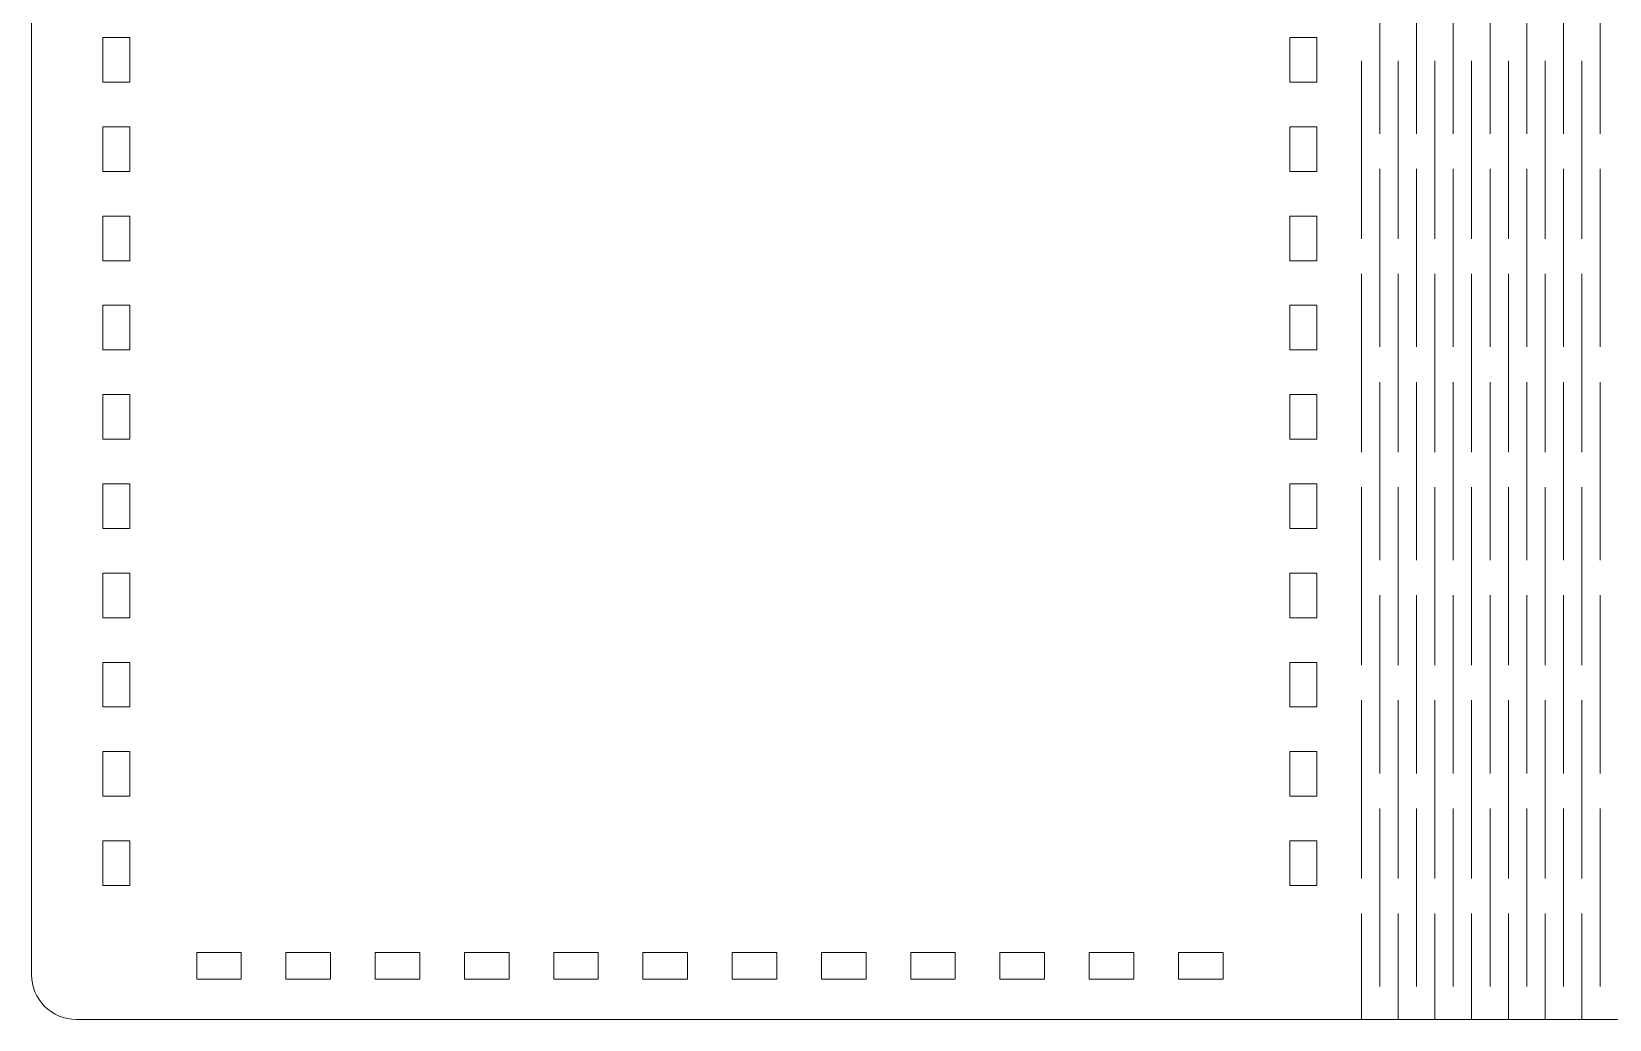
# Model space of a CAD drawing. Header units: millimetres. Extents: x -178 to 178, y -197 to 165.
# Drawn here: x -178.1 to -1.4, y -29.5 to 81.1 of the extents above; entities that cross this region are included whole.
import ezdxf

# ---------------------------------------------------------------- set-up
doc = ezdxf.new("R2010")
doc.units = ezdxf.units.MM
doc.header["$MEASUREMENT"] = 0
doc.layers.add('Calque_par_d_faut', color=7, linetype='Continuous')

msp = doc.modelspace()

# ---------------------------------------------------------------- linework, layer by layer
at = {"layer": 'Calque_par_d_faut', "color": 1, "lineweight": 9}
for points, knots in [([(-173.1455, 165.4772), (-174.4725, 165.4763), (-175.7447, 164.9484), (-176.6824, 164.0095), (-176.6824, 164.0095), (-177.6201, 163.0707), (-178.1464, 161.8041), (-178.1455, 160.4772), (-178.1455, 160.4772), (-178.1455, 160.4772), (-178.1455, -24.5228), (-178.1455, -24.5228), (-178.1455, -24.5228), (-178.1447, -25.8498), (-177.6168, -27.122), (-176.6779, -28.0597), (-176.6779, -28.0597), (-175.7391, -28.9974), (-174.4725, -29.5237), (-173.1455, -29.5228), (-173.1455, -29.5228), (-173.1455, -29.5228), (172.4975, -29.5228), (172.4975, -29.5228), (172.4975, -29.5228), (173.8245, -29.522), (175.0967, -28.9941), (176.0344, -28.0552), (176.0344, -28.0552), (176.9721, -27.1163), (177.4984, -25.8498), (177.4975, -24.5228), (177.4975, -24.5228), (177.4975, -24.5228), (177.4975, 71.9694), (177.4975, 71.9694), (177.4975, 71.9694), (177.4975, 71.9694), (177.4975, 79.9694), (177.4975, 79.9694), (177.4975, 79.9694), (177.4975, 79.9694), (177.4975, 160.4772), (177.4975, 160.4772), (177.4975, 160.4772), (177.4967, 161.8041), (176.9688, 163.0763), (176.0299, 164.014), (176.0299, 164.014), (175.0911, 164.9517), (173.8245, 165.478), (172.4975, 165.4772), (172.4975, 165.4772), (172.4975, 165.4772), (-173.1455, 165.4772), (-173.1455, 165.4772), (-173.1455, 165.4772), (-173.1455, 165.4772), (-173.1455, 165.4772), (-173.1455, 165.4772)], [0, 0, 0, 0, 0.0625, 0.0625, 0.0625, 0.0625, 0.125, 0.125, 0.125, 0.125, 0.1875, 0.1875, 0.1875, 0.1875, 0.25, 0.25, 0.25, 0.25, 0.3125, 0.3125, 0.3125, 0.3125, 0.375, 0.375, 0.375, 0.375, 0.4375, 0.4375, 0.4375, 0.4375, 0.5, 0.5, 0.5, 0.5, 0.5625, 0.5625, 0.5625, 0.5625, 0.625, 0.625, 0.625, 0.625, 0.6875, 0.6875, 0.6875, 0.6875, 0.75, 0.75, 0.75, 0.75, 0.8125, 0.8125, 0.8125, 0.8125, 0.875, 0.875, 0.875, 0.875, 1, 1, 1, 1]), ([(-170.1451, 75.4772), (-170.1451, 75.4772), (-170.1451, 80.4772), (-170.1451, 80.4772), (-170.1451, 80.4772), (-170.1451, 80.4772), (-167.1451, 80.4772), (-167.1451, 80.4772), (-167.1451, 80.4772), (-167.1451, 80.4772), (-167.1451, 75.4772), (-167.1451, 75.4772), (-167.1451, 75.4772), (-167.1451, 75.4772), (-170.1451, 75.4772), (-170.1451, 75.4772), (-170.1451, 75.4772), (-170.1451, 75.4772), (-170.1451, 75.4772), (-170.1451, 75.4772)], [0, 0, 0, 0, 0.16666667, 0.16666667, 0.16666667, 0.16666667, 0.33333333, 0.33333333, 0.33333333, 0.33333333, 0.5, 0.5, 0.5, 0.5, 0.66666667, 0.66666667, 0.66666667, 0.66666667, 1, 1, 1, 1]), ([(-37.1451, 75.4772), (-37.1451, 75.4772), (-37.1451, 80.4772), (-37.1451, 80.4772), (-37.1451, 80.4772), (-37.1451, 80.4772), (-34.1451, 80.4772), (-34.1451, 80.4772), (-34.1451, 80.4772), (-34.1451, 80.4772), (-34.1451, 75.4772), (-34.1451, 75.4772), (-34.1451, 75.4772), (-34.1451, 75.4772), (-37.1451, 75.4772), (-37.1451, 75.4772), (-37.1451, 75.4772), (-37.1451, 75.4772), (-37.1451, 75.4772), (-37.1451, 75.4772)], [0, 0, 0, 0, 0.16666667, 0.16666667, 0.16666667, 0.16666667, 0.33333333, 0.33333333, 0.33333333, 0.33333333, 0.5, 0.5, 0.5, 0.5, 0.66666667, 0.66666667, 0.66666667, 0.66666667, 1, 1, 1, 1]), ([(-170.1451, 65.4772), (-170.1451, 65.4772), (-170.1451, 70.4772), (-170.1451, 70.4772), (-170.1451, 70.4772), (-170.1451, 70.4772), (-167.1451, 70.4772), (-167.1451, 70.4772), (-167.1451, 70.4772), (-167.1451, 70.4772), (-167.1451, 65.4772), (-167.1451, 65.4772), (-167.1451, 65.4772), (-167.1451, 65.4772), (-170.1451, 65.4772), (-170.1451, 65.4772), (-170.1451, 65.4772), (-170.1451, 65.4772), (-170.1451, 65.4772), (-170.1451, 65.4772)], [0, 0, 0, 0, 0.16666667, 0.16666667, 0.16666667, 0.16666667, 0.33333333, 0.33333333, 0.33333333, 0.33333333, 0.5, 0.5, 0.5, 0.5, 0.66666667, 0.66666667, 0.66666667, 0.66666667, 1, 1, 1, 1]), ([(-37.1451, 65.4772), (-37.1451, 65.4772), (-37.1451, 70.4772), (-37.1451, 70.4772), (-37.1451, 70.4772), (-37.1451, 70.4772), (-34.1451, 70.4772), (-34.1451, 70.4772), (-34.1451, 70.4772), (-34.1451, 70.4772), (-34.1451, 65.4772), (-34.1451, 65.4772), (-34.1451, 65.4772), (-34.1451, 65.4772), (-37.1451, 65.4772), (-37.1451, 65.4772), (-37.1451, 65.4772), (-37.1451, 65.4772), (-37.1451, 65.4772), (-37.1451, 65.4772)], [0, 0, 0, 0, 0.16666667, 0.16666667, 0.16666667, 0.16666667, 0.33333333, 0.33333333, 0.33333333, 0.33333333, 0.5, 0.5, 0.5, 0.5, 0.66666667, 0.66666667, 0.66666667, 0.66666667, 1, 1, 1, 1]), ([(-170.1451, 55.4772), (-170.1451, 55.4772), (-170.1451, 60.4772), (-170.1451, 60.4772), (-170.1451, 60.4772), (-170.1451, 60.4772), (-167.1451, 60.4772), (-167.1451, 60.4772), (-167.1451, 60.4772), (-167.1451, 60.4772), (-167.1451, 55.4772), (-167.1451, 55.4772), (-167.1451, 55.4772), (-167.1451, 55.4772), (-170.1451, 55.4772), (-170.1451, 55.4772), (-170.1451, 55.4772), (-170.1451, 55.4772), (-170.1451, 55.4772), (-170.1451, 55.4772)], [0, 0, 0, 0, 0.16666667, 0.16666667, 0.16666667, 0.16666667, 0.33333333, 0.33333333, 0.33333333, 0.33333333, 0.5, 0.5, 0.5, 0.5, 0.66666667, 0.66666667, 0.66666667, 0.66666667, 1, 1, 1, 1]), ([(-37.1451, 55.4772), (-37.1451, 55.4772), (-37.1451, 60.4772), (-37.1451, 60.4772), (-37.1451, 60.4772), (-37.1451, 60.4772), (-34.1451, 60.4772), (-34.1451, 60.4772), (-34.1451, 60.4772), (-34.1451, 60.4772), (-34.1451, 55.4772), (-34.1451, 55.4772), (-34.1451, 55.4772), (-34.1451, 55.4772), (-37.1451, 55.4772), (-37.1451, 55.4772), (-37.1451, 55.4772), (-37.1451, 55.4772), (-37.1451, 55.4772), (-37.1451, 55.4772)], [0, 0, 0, 0, 0.16666667, 0.16666667, 0.16666667, 0.16666667, 0.33333333, 0.33333333, 0.33333333, 0.33333333, 0.5, 0.5, 0.5, 0.5, 0.66666667, 0.66666667, 0.66666667, 0.66666667, 1, 1, 1, 1]), ([(-170.1451, 45.4772), (-170.1451, 45.4772), (-170.1451, 50.4772), (-170.1451, 50.4772), (-170.1451, 50.4772), (-170.1451, 50.4772), (-167.1451, 50.4772), (-167.1451, 50.4772), (-167.1451, 50.4772), (-167.1451, 50.4772), (-167.1451, 45.4772), (-167.1451, 45.4772), (-167.1451, 45.4772), (-167.1451, 45.4772), (-170.1451, 45.4772), (-170.1451, 45.4772), (-170.1451, 45.4772), (-170.1451, 45.4772), (-170.1451, 45.4772), (-170.1451, 45.4772)], [0, 0, 0, 0, 0.16666667, 0.16666667, 0.16666667, 0.16666667, 0.33333333, 0.33333333, 0.33333333, 0.33333333, 0.5, 0.5, 0.5, 0.5, 0.66666667, 0.66666667, 0.66666667, 0.66666667, 1, 1, 1, 1]), ([(-37.1451, 45.4772), (-37.1451, 45.4772), (-37.1451, 50.4772), (-37.1451, 50.4772), (-37.1451, 50.4772), (-37.1451, 50.4772), (-34.1451, 50.4772), (-34.1451, 50.4772), (-34.1451, 50.4772), (-34.1451, 50.4772), (-34.1451, 45.4772), (-34.1451, 45.4772), (-34.1451, 45.4772), (-34.1451, 45.4772), (-37.1451, 45.4772), (-37.1451, 45.4772), (-37.1451, 45.4772), (-37.1451, 45.4772), (-37.1451, 45.4772), (-37.1451, 45.4772)], [0, 0, 0, 0, 0.16666667, 0.16666667, 0.16666667, 0.16666667, 0.33333333, 0.33333333, 0.33333333, 0.33333333, 0.5, 0.5, 0.5, 0.5, 0.66666667, 0.66666667, 0.66666667, 0.66666667, 1, 1, 1, 1]), ([(-170.1451, 35.4772), (-170.1451, 35.4772), (-170.1451, 40.4772), (-170.1451, 40.4772), (-170.1451, 40.4772), (-170.1451, 40.4772), (-167.1451, 40.4772), (-167.1451, 40.4772), (-167.1451, 40.4772), (-167.1451, 40.4772), (-167.1451, 35.4772), (-167.1451, 35.4772), (-167.1451, 35.4772), (-167.1451, 35.4772), (-170.1451, 35.4772), (-170.1451, 35.4772), (-170.1451, 35.4772), (-170.1451, 35.4772), (-170.1451, 35.4772), (-170.1451, 35.4772)], [0, 0, 0, 0, 0.16666667, 0.16666667, 0.16666667, 0.16666667, 0.33333333, 0.33333333, 0.33333333, 0.33333333, 0.5, 0.5, 0.5, 0.5, 0.66666667, 0.66666667, 0.66666667, 0.66666667, 1, 1, 1, 1]), ([(-37.1451, 35.4772), (-37.1451, 35.4772), (-37.1451, 40.4772), (-37.1451, 40.4772), (-37.1451, 40.4772), (-37.1451, 40.4772), (-34.1451, 40.4772), (-34.1451, 40.4772), (-34.1451, 40.4772), (-34.1451, 40.4772), (-34.1451, 35.4772), (-34.1451, 35.4772), (-34.1451, 35.4772), (-34.1451, 35.4772), (-37.1451, 35.4772), (-37.1451, 35.4772), (-37.1451, 35.4772), (-37.1451, 35.4772), (-37.1451, 35.4772), (-37.1451, 35.4772)], [0, 0, 0, 0, 0.16666667, 0.16666667, 0.16666667, 0.16666667, 0.33333333, 0.33333333, 0.33333333, 0.33333333, 0.5, 0.5, 0.5, 0.5, 0.66666667, 0.66666667, 0.66666667, 0.66666667, 1, 1, 1, 1]), ([(-170.1451, 25.4772), (-170.1451, 25.4772), (-170.1451, 30.4772), (-170.1451, 30.4772), (-170.1451, 30.4772), (-170.1451, 30.4772), (-167.1451, 30.4772), (-167.1451, 30.4772), (-167.1451, 30.4772), (-167.1451, 30.4772), (-167.1451, 25.4772), (-167.1451, 25.4772), (-167.1451, 25.4772), (-167.1451, 25.4772), (-170.1451, 25.4772), (-170.1451, 25.4772), (-170.1451, 25.4772), (-170.1451, 25.4772), (-170.1451, 25.4772), (-170.1451, 25.4772)], [0, 0, 0, 0, 0.16666667, 0.16666667, 0.16666667, 0.16666667, 0.33333333, 0.33333333, 0.33333333, 0.33333333, 0.5, 0.5, 0.5, 0.5, 0.66666667, 0.66666667, 0.66666667, 0.66666667, 1, 1, 1, 1]), ([(-37.1451, 25.4772), (-37.1451, 25.4772), (-37.1451, 30.4772), (-37.1451, 30.4772), (-37.1451, 30.4772), (-37.1451, 30.4772), (-34.1451, 30.4772), (-34.1451, 30.4772), (-34.1451, 30.4772), (-34.1451, 30.4772), (-34.1451, 25.4772), (-34.1451, 25.4772), (-34.1451, 25.4772), (-34.1451, 25.4772), (-37.1451, 25.4772), (-37.1451, 25.4772), (-37.1451, 25.4772), (-37.1451, 25.4772), (-37.1451, 25.4772), (-37.1451, 25.4772)], [0, 0, 0, 0, 0.16666667, 0.16666667, 0.16666667, 0.16666667, 0.33333333, 0.33333333, 0.33333333, 0.33333333, 0.5, 0.5, 0.5, 0.5, 0.66666667, 0.66666667, 0.66666667, 0.66666667, 1, 1, 1, 1]), ([(-170.1451, 15.4772), (-170.1451, 15.4772), (-170.1451, 20.4772), (-170.1451, 20.4772), (-170.1451, 20.4772), (-170.1451, 20.4772), (-167.1451, 20.4772), (-167.1451, 20.4772), (-167.1451, 20.4772), (-167.1451, 20.4772), (-167.1451, 15.4772), (-167.1451, 15.4772), (-167.1451, 15.4772), (-167.1451, 15.4772), (-170.1451, 15.4772), (-170.1451, 15.4772), (-170.1451, 15.4772), (-170.1451, 15.4772), (-170.1451, 15.4772), (-170.1451, 15.4772)], [0, 0, 0, 0, 0.16666667, 0.16666667, 0.16666667, 0.16666667, 0.33333333, 0.33333333, 0.33333333, 0.33333333, 0.5, 0.5, 0.5, 0.5, 0.66666667, 0.66666667, 0.66666667, 0.66666667, 1, 1, 1, 1]), ([(-37.1451, 15.4772), (-37.1451, 15.4772), (-37.1451, 20.4772), (-37.1451, 20.4772), (-37.1451, 20.4772), (-37.1451, 20.4772), (-34.1451, 20.4772), (-34.1451, 20.4772), (-34.1451, 20.4772), (-34.1451, 20.4772), (-34.1451, 15.4772), (-34.1451, 15.4772), (-34.1451, 15.4772), (-34.1451, 15.4772), (-37.1451, 15.4772), (-37.1451, 15.4772), (-37.1451, 15.4772), (-37.1451, 15.4772), (-37.1451, 15.4772), (-37.1451, 15.4772)], [0, 0, 0, 0, 0.16666667, 0.16666667, 0.16666667, 0.16666667, 0.33333333, 0.33333333, 0.33333333, 0.33333333, 0.5, 0.5, 0.5, 0.5, 0.66666667, 0.66666667, 0.66666667, 0.66666667, 1, 1, 1, 1]), ([(-170.1451, 5.4772), (-170.1451, 5.4772), (-170.1451, 10.4772), (-170.1451, 10.4772), (-170.1451, 10.4772), (-170.1451, 10.4772), (-167.1451, 10.4772), (-167.1451, 10.4772), (-167.1451, 10.4772), (-167.1451, 10.4772), (-167.1451, 5.4772), (-167.1451, 5.4772), (-167.1451, 5.4772), (-167.1451, 5.4772), (-170.1451, 5.4772), (-170.1451, 5.4772), (-170.1451, 5.4772), (-170.1451, 5.4772), (-170.1451, 5.4772), (-170.1451, 5.4772)], [0, 0, 0, 0, 0.16666667, 0.16666667, 0.16666667, 0.16666667, 0.33333333, 0.33333333, 0.33333333, 0.33333333, 0.5, 0.5, 0.5, 0.5, 0.66666667, 0.66666667, 0.66666667, 0.66666667, 1, 1, 1, 1]), ([(-37.1451, 5.4772), (-37.1451, 5.4772), (-37.1451, 10.4772), (-37.1451, 10.4772), (-37.1451, 10.4772), (-37.1451, 10.4772), (-34.1451, 10.4772), (-34.1451, 10.4772), (-34.1451, 10.4772), (-34.1451, 10.4772), (-34.1451, 5.4772), (-34.1451, 5.4772), (-34.1451, 5.4772), (-34.1451, 5.4772), (-37.1451, 5.4772), (-37.1451, 5.4772), (-37.1451, 5.4772), (-37.1451, 5.4772), (-37.1451, 5.4772), (-37.1451, 5.4772)], [0, 0, 0, 0, 0.16666667, 0.16666667, 0.16666667, 0.16666667, 0.33333333, 0.33333333, 0.33333333, 0.33333333, 0.5, 0.5, 0.5, 0.5, 0.66666667, 0.66666667, 0.66666667, 0.66666667, 1, 1, 1, 1]), ([(-170.1451, -4.5228), (-170.1451, -4.5228), (-170.1451, 0.4772), (-170.1451, 0.4772), (-170.1451, 0.4772), (-170.1451, 0.4772), (-167.1451, 0.4772), (-167.1451, 0.4772), (-167.1451, 0.4772), (-167.1451, 0.4772), (-167.1451, -4.5228), (-167.1451, -4.5228), (-167.1451, -4.5228), (-167.1451, -4.5228), (-170.1451, -4.5228), (-170.1451, -4.5228), (-170.1451, -4.5228), (-170.1451, -4.5228), (-170.1451, -4.5228), (-170.1451, -4.5228)], [0, 0, 0, 0, 0.16666667, 0.16666667, 0.16666667, 0.16666667, 0.33333333, 0.33333333, 0.33333333, 0.33333333, 0.5, 0.5, 0.5, 0.5, 0.66666667, 0.66666667, 0.66666667, 0.66666667, 1, 1, 1, 1]), ([(-37.1451, -4.5228), (-37.1451, -4.5228), (-37.1451, 0.4772), (-37.1451, 0.4772), (-37.1451, 0.4772), (-37.1451, 0.4772), (-34.1451, 0.4772), (-34.1451, 0.4772), (-34.1451, 0.4772), (-34.1451, 0.4772), (-34.1451, -4.5228), (-34.1451, -4.5228), (-34.1451, -4.5228), (-34.1451, -4.5228), (-37.1451, -4.5228), (-37.1451, -4.5228), (-37.1451, -4.5228), (-37.1451, -4.5228), (-37.1451, -4.5228), (-37.1451, -4.5228)], [0, 0, 0, 0, 0.16666667, 0.16666667, 0.16666667, 0.16666667, 0.33333333, 0.33333333, 0.33333333, 0.33333333, 0.5, 0.5, 0.5, 0.5, 0.66666667, 0.66666667, 0.66666667, 0.66666667, 1, 1, 1, 1]), ([(-170.1451, -14.5228), (-170.1451, -14.5228), (-170.1451, -9.5228), (-170.1451, -9.5228), (-170.1451, -9.5228), (-170.1451, -9.5228), (-167.1451, -9.5228), (-167.1451, -9.5228), (-167.1451, -9.5228), (-167.1451, -9.5228), (-167.1451, -14.5228), (-167.1451, -14.5228), (-167.1451, -14.5228), (-167.1451, -14.5228), (-170.1451, -14.5228), (-170.1451, -14.5228), (-170.1451, -14.5228), (-170.1451, -14.5228), (-170.1451, -14.5228), (-170.1451, -14.5228)], [0, 0, 0, 0, 0.16666667, 0.16666667, 0.16666667, 0.16666667, 0.33333333, 0.33333333, 0.33333333, 0.33333333, 0.5, 0.5, 0.5, 0.5, 0.66666667, 0.66666667, 0.66666667, 0.66666667, 1, 1, 1, 1]), ([(-37.1451, -14.5228), (-37.1451, -14.5228), (-37.1451, -9.5228), (-37.1451, -9.5228), (-37.1451, -9.5228), (-37.1451, -9.5228), (-34.1451, -9.5228), (-34.1451, -9.5228), (-34.1451, -9.5228), (-34.1451, -9.5228), (-34.1451, -14.5228), (-34.1451, -14.5228), (-34.1451, -14.5228), (-34.1451, -14.5228), (-37.1451, -14.5228), (-37.1451, -14.5228), (-37.1451, -14.5228), (-37.1451, -14.5228), (-37.1451, -14.5228), (-37.1451, -14.5228)], [0, 0, 0, 0, 0.16666667, 0.16666667, 0.16666667, 0.16666667, 0.33333333, 0.33333333, 0.33333333, 0.33333333, 0.5, 0.5, 0.5, 0.5, 0.66666667, 0.66666667, 0.66666667, 0.66666667, 1, 1, 1, 1]), ([(-154.6451, -25.0228), (-154.6451, -25.0228), (-159.6451, -25.0228), (-159.6451, -25.0228), (-159.6451, -25.0228), (-159.6451, -25.0228), (-159.6451, -22.0228), (-159.6451, -22.0228), (-159.6451, -22.0228), (-159.6451, -22.0228), (-154.6451, -22.0228), (-154.6451, -22.0228), (-154.6451, -22.0228), (-154.6451, -22.0228), (-154.6451, -25.0228), (-154.6451, -25.0228), (-154.6451, -25.0228), (-154.6451, -25.0228), (-154.6451, -25.0228), (-154.6451, -25.0228)], [0, 0, 0, 0, 0.16666667, 0.16666667, 0.16666667, 0.16666667, 0.33333333, 0.33333333, 0.33333333, 0.33333333, 0.5, 0.5, 0.5, 0.5, 0.66666667, 0.66666667, 0.66666667, 0.66666667, 1, 1, 1, 1]), ([(-144.6451, -25.0228), (-144.6451, -25.0228), (-149.6451, -25.0228), (-149.6451, -25.0228), (-149.6451, -25.0228), (-149.6451, -25.0228), (-149.6451, -22.0228), (-149.6451, -22.0228), (-149.6451, -22.0228), (-149.6451, -22.0228), (-144.6451, -22.0228), (-144.6451, -22.0228), (-144.6451, -22.0228), (-144.6451, -22.0228), (-144.6451, -25.0228), (-144.6451, -25.0228), (-144.6451, -25.0228), (-144.6451, -25.0228), (-144.6451, -25.0228), (-144.6451, -25.0228)], [0, 0, 0, 0, 0.16666667, 0.16666667, 0.16666667, 0.16666667, 0.33333333, 0.33333333, 0.33333333, 0.33333333, 0.5, 0.5, 0.5, 0.5, 0.66666667, 0.66666667, 0.66666667, 0.66666667, 1, 1, 1, 1]), ([(-134.6451, -25.0228), (-134.6451, -25.0228), (-139.6451, -25.0228), (-139.6451, -25.0228), (-139.6451, -25.0228), (-139.6451, -25.0228), (-139.6451, -22.0228), (-139.6451, -22.0228), (-139.6451, -22.0228), (-139.6451, -22.0228), (-134.6451, -22.0228), (-134.6451, -22.0228), (-134.6451, -22.0228), (-134.6451, -22.0228), (-134.6451, -25.0228), (-134.6451, -25.0228), (-134.6451, -25.0228), (-134.6451, -25.0228), (-134.6451, -25.0228), (-134.6451, -25.0228)], [0, 0, 0, 0, 0.16666667, 0.16666667, 0.16666667, 0.16666667, 0.33333333, 0.33333333, 0.33333333, 0.33333333, 0.5, 0.5, 0.5, 0.5, 0.66666667, 0.66666667, 0.66666667, 0.66666667, 1, 1, 1, 1]), ([(-124.6451, -25.0228), (-124.6451, -25.0228), (-129.6451, -25.0228), (-129.6451, -25.0228), (-129.6451, -25.0228), (-129.6451, -25.0228), (-129.6451, -22.0228), (-129.6451, -22.0228), (-129.6451, -22.0228), (-129.6451, -22.0228), (-124.6451, -22.0228), (-124.6451, -22.0228), (-124.6451, -22.0228), (-124.6451, -22.0228), (-124.6451, -25.0228), (-124.6451, -25.0228), (-124.6451, -25.0228), (-124.6451, -25.0228), (-124.6451, -25.0228), (-124.6451, -25.0228)], [0, 0, 0, 0, 0.16666667, 0.16666667, 0.16666667, 0.16666667, 0.33333333, 0.33333333, 0.33333333, 0.33333333, 0.5, 0.5, 0.5, 0.5, 0.66666667, 0.66666667, 0.66666667, 0.66666667, 1, 1, 1, 1]), ([(-114.6451, -25.0228), (-114.6451, -25.0228), (-119.6451, -25.0228), (-119.6451, -25.0228), (-119.6451, -25.0228), (-119.6451, -25.0228), (-119.6451, -22.0228), (-119.6451, -22.0228), (-119.6451, -22.0228), (-119.6451, -22.0228), (-114.6451, -22.0228), (-114.6451, -22.0228), (-114.6451, -22.0228), (-114.6451, -22.0228), (-114.6451, -25.0228), (-114.6451, -25.0228), (-114.6451, -25.0228), (-114.6451, -25.0228), (-114.6451, -25.0228), (-114.6451, -25.0228)], [0, 0, 0, 0, 0.16666667, 0.16666667, 0.16666667, 0.16666667, 0.33333333, 0.33333333, 0.33333333, 0.33333333, 0.5, 0.5, 0.5, 0.5, 0.66666667, 0.66666667, 0.66666667, 0.66666667, 1, 1, 1, 1]), ([(-104.6451, -25.0228), (-104.6451, -25.0228), (-109.6451, -25.0228), (-109.6451, -25.0228), (-109.6451, -25.0228), (-109.6451, -25.0228), (-109.6451, -22.0228), (-109.6451, -22.0228), (-109.6451, -22.0228), (-109.6451, -22.0228), (-104.6451, -22.0228), (-104.6451, -22.0228), (-104.6451, -22.0228), (-104.6451, -22.0228), (-104.6451, -25.0228), (-104.6451, -25.0228), (-104.6451, -25.0228), (-104.6451, -25.0228), (-104.6451, -25.0228), (-104.6451, -25.0228)], [0, 0, 0, 0, 0.16666667, 0.16666667, 0.16666667, 0.16666667, 0.33333333, 0.33333333, 0.33333333, 0.33333333, 0.5, 0.5, 0.5, 0.5, 0.66666667, 0.66666667, 0.66666667, 0.66666667, 1, 1, 1, 1]), ([(-94.6451, -25.0228), (-94.6451, -25.0228), (-99.6451, -25.0228), (-99.6451, -25.0228), (-99.6451, -25.0228), (-99.6451, -25.0228), (-99.6451, -22.0228), (-99.6451, -22.0228), (-99.6451, -22.0228), (-99.6451, -22.0228), (-94.6451, -22.0228), (-94.6451, -22.0228), (-94.6451, -22.0228), (-94.6451, -22.0228), (-94.6451, -25.0228), (-94.6451, -25.0228), (-94.6451, -25.0228), (-94.6451, -25.0228), (-94.6451, -25.0228), (-94.6451, -25.0228)], [0, 0, 0, 0, 0.16666667, 0.16666667, 0.16666667, 0.16666667, 0.33333333, 0.33333333, 0.33333333, 0.33333333, 0.5, 0.5, 0.5, 0.5, 0.66666667, 0.66666667, 0.66666667, 0.66666667, 1, 1, 1, 1]), ([(-84.6451, -25.0228), (-84.6451, -25.0228), (-89.6451, -25.0228), (-89.6451, -25.0228), (-89.6451, -25.0228), (-89.6451, -25.0228), (-89.6451, -22.0228), (-89.6451, -22.0228), (-89.6451, -22.0228), (-89.6451, -22.0228), (-84.6451, -22.0228), (-84.6451, -22.0228), (-84.6451, -22.0228), (-84.6451, -22.0228), (-84.6451, -25.0228), (-84.6451, -25.0228), (-84.6451, -25.0228), (-84.6451, -25.0228), (-84.6451, -25.0228), (-84.6451, -25.0228)], [0, 0, 0, 0, 0.16666667, 0.16666667, 0.16666667, 0.16666667, 0.33333333, 0.33333333, 0.33333333, 0.33333333, 0.5, 0.5, 0.5, 0.5, 0.66666667, 0.66666667, 0.66666667, 0.66666667, 1, 1, 1, 1]), ([(-74.6451, -25.0228), (-74.6451, -25.0228), (-79.6451, -25.0228), (-79.6451, -25.0228), (-79.6451, -25.0228), (-79.6451, -25.0228), (-79.6451, -22.0228), (-79.6451, -22.0228), (-79.6451, -22.0228), (-79.6451, -22.0228), (-74.6451, -22.0228), (-74.6451, -22.0228), (-74.6451, -22.0228), (-74.6451, -22.0228), (-74.6451, -25.0228), (-74.6451, -25.0228), (-74.6451, -25.0228), (-74.6451, -25.0228), (-74.6451, -25.0228), (-74.6451, -25.0228)], [0, 0, 0, 0, 0.16666667, 0.16666667, 0.16666667, 0.16666667, 0.33333333, 0.33333333, 0.33333333, 0.33333333, 0.5, 0.5, 0.5, 0.5, 0.66666667, 0.66666667, 0.66666667, 0.66666667, 1, 1, 1, 1]), ([(-64.6451, -25.0228), (-64.6451, -25.0228), (-69.6451, -25.0228), (-69.6451, -25.0228), (-69.6451, -25.0228), (-69.6451, -25.0228), (-69.6451, -22.0228), (-69.6451, -22.0228), (-69.6451, -22.0228), (-69.6451, -22.0228), (-64.6451, -22.0228), (-64.6451, -22.0228), (-64.6451, -22.0228), (-64.6451, -22.0228), (-64.6451, -25.0228), (-64.6451, -25.0228), (-64.6451, -25.0228), (-64.6451, -25.0228), (-64.6451, -25.0228), (-64.6451, -25.0228)], [0, 0, 0, 0, 0.16666667, 0.16666667, 0.16666667, 0.16666667, 0.33333333, 0.33333333, 0.33333333, 0.33333333, 0.5, 0.5, 0.5, 0.5, 0.66666667, 0.66666667, 0.66666667, 0.66666667, 1, 1, 1, 1]), ([(-54.6451, -25.0228), (-54.6451, -25.0228), (-59.6451, -25.0228), (-59.6451, -25.0228), (-59.6451, -25.0228), (-59.6451, -25.0228), (-59.6451, -22.0228), (-59.6451, -22.0228), (-59.6451, -22.0228), (-59.6451, -22.0228), (-54.6451, -22.0228), (-54.6451, -22.0228), (-54.6451, -22.0228), (-54.6451, -22.0228), (-54.6451, -25.0228), (-54.6451, -25.0228), (-54.6451, -25.0228), (-54.6451, -25.0228), (-54.6451, -25.0228), (-54.6451, -25.0228)], [0, 0, 0, 0, 0.16666667, 0.16666667, 0.16666667, 0.16666667, 0.33333333, 0.33333333, 0.33333333, 0.33333333, 0.5, 0.5, 0.5, 0.5, 0.66666667, 0.66666667, 0.66666667, 0.66666667, 1, 1, 1, 1]), ([(-44.6451, -25.0228), (-44.6451, -25.0228), (-49.6451, -25.0228), (-49.6451, -25.0228), (-49.6451, -25.0228), (-49.6451, -25.0228), (-49.6451, -22.0228), (-49.6451, -22.0228), (-49.6451, -22.0228), (-49.6451, -22.0228), (-44.6451, -22.0228), (-44.6451, -22.0228), (-44.6451, -22.0228), (-44.6451, -22.0228), (-44.6451, -25.0228), (-44.6451, -25.0228), (-44.6451, -25.0228), (-44.6451, -25.0228), (-44.6451, -25.0228), (-44.6451, -25.0228)], [0, 0, 0, 0, 0.16666667, 0.16666667, 0.16666667, 0.16666667, 0.33333333, 0.33333333, 0.33333333, 0.33333333, 0.5, 0.5, 0.5, 0.5, 0.66666667, 0.66666667, 0.66666667, 0.66666667, 1, 1, 1, 1])]:
    msp.add_open_spline(points, degree=3, knots=knots, dxfattribs=at)
for points in [[(-27.0864, 89.6491), (-27.0864, 89.6491), (-27.0864, 69.692), (-27.0864, 69.692)], [(-22.9691, 89.6491), (-22.9691, 89.6491), (-22.9691, 69.692), (-22.9691, 69.692)], [(-18.8518, 89.6491), (-18.8518, 89.6491), (-18.8518, 69.692), (-18.8518, 69.692)], [(-14.7344, 89.6491), (-14.7344, 89.6491), (-14.7344, 69.692), (-14.7344, 69.692)], [(-10.6171, 89.6491), (-10.6171, 89.6491), (-10.6171, 69.692), (-10.6171, 69.692)], [(-6.4998, 89.6491), (-6.4998, 89.6491), (-6.4998, 69.692), (-6.4998, 69.692)], [(-2.3824, 89.6491), (-2.3824, 89.6491), (-2.3824, 69.692), (-2.3824, 69.692)], [(-29.1451, 77.8799), (-29.1451, 77.8799), (-29.1451, 57.9228), (-29.1451, 57.9228)], [(-25.0278, 77.8799), (-25.0278, 77.8799), (-25.0278, 57.9228), (-25.0278, 57.9228)], [(-20.9104, 77.8799), (-20.9104, 77.8799), (-20.9104, 57.9228), (-20.9104, 57.9228)], [(-16.7931, 77.8799), (-16.7931, 77.8799), (-16.7931, 57.9228), (-16.7931, 57.9228)], [(-12.6758, 77.8799), (-12.6758, 77.8799), (-12.6758, 57.9228), (-12.6758, 57.9228)], [(-8.5584, 77.8799), (-8.5584, 77.8799), (-8.5584, 57.9228), (-8.5584, 57.9228)], [(-4.4411, 77.8799), (-4.4411, 77.8799), (-4.4411, 57.9228), (-4.4411, 57.9228)], [(-27.0864, 65.7641), (-27.0864, 65.7641), (-27.0864, 45.8071), (-27.0864, 45.8071)], [(-22.9691, 65.7641), (-22.9691, 65.7641), (-22.9691, 45.8071), (-22.9691, 45.8071)], [(-18.8518, 65.7641), (-18.8518, 65.7641), (-18.8518, 45.8071), (-18.8518, 45.8071)], [(-14.7344, 65.7641), (-14.7344, 65.7641), (-14.7344, 45.8071), (-14.7344, 45.8071)], [(-10.6171, 65.7641), (-10.6171, 65.7641), (-10.6171, 45.8071), (-10.6171, 45.8071)], [(-6.4998, 65.7641), (-6.4998, 65.7641), (-6.4998, 45.8071), (-6.4998, 45.8071)], [(-2.3824, 65.7641), (-2.3824, 65.7641), (-2.3824, 45.8071), (-2.3824, 45.8071)], [(-29.1451, 53.995), (-29.1451, 53.995), (-29.1451, 34.0379), (-29.1451, 34.0379)], [(-25.0278, 53.995), (-25.0278, 53.995), (-25.0278, 34.0379), (-25.0278, 34.0379)], [(-20.9104, 53.995), (-20.9104, 53.995), (-20.9104, 34.0379), (-20.9104, 34.0379)], [(-16.7931, 53.995), (-16.7931, 53.995), (-16.7931, 34.0379), (-16.7931, 34.0379)], [(-12.6758, 53.995), (-12.6758, 53.995), (-12.6758, 34.0379), (-12.6758, 34.0379)], [(-8.5584, 53.995), (-8.5584, 53.995), (-8.5584, 34.0379), (-8.5584, 34.0379)], [(-4.4411, 53.995), (-4.4411, 53.995), (-4.4411, 34.0379), (-4.4411, 34.0379)], [(-27.0864, 41.8792), (-27.0864, 41.8792), (-27.0864, 21.9222), (-27.0864, 21.9222)], [(-22.9691, 41.8792), (-22.9691, 41.8792), (-22.9691, 21.9222), (-22.9691, 21.9222)], [(-18.8518, 41.8792), (-18.8518, 41.8792), (-18.8518, 21.9222), (-18.8518, 21.9222)], [(-14.7344, 41.8792), (-14.7344, 41.8792), (-14.7344, 21.9222), (-14.7344, 21.9222)], [(-10.6171, 41.8792), (-10.6171, 41.8792), (-10.6171, 21.9222), (-10.6171, 21.9222)], [(-6.4998, 41.8792), (-6.4998, 41.8792), (-6.4998, 21.9222), (-6.4998, 21.9222)], [(-2.3824, 41.8792), (-2.3824, 41.8792), (-2.3824, 21.9222), (-2.3824, 21.9222)], [(-29.1451, 30.11), (-29.1451, 30.11), (-29.1451, 10.153), (-29.1451, 10.153)], [(-25.0278, 30.11), (-25.0278, 30.11), (-25.0278, 10.153), (-25.0278, 10.153)], [(-20.9104, 30.11), (-20.9104, 30.11), (-20.9104, 10.153), (-20.9104, 10.153)], [(-16.7931, 30.11), (-16.7931, 30.11), (-16.7931, 10.153), (-16.7931, 10.153)], [(-12.6758, 30.11), (-12.6758, 30.11), (-12.6758, 10.153), (-12.6758, 10.153)], [(-8.5584, 30.11), (-8.5584, 30.11), (-8.5584, 10.153), (-8.5584, 10.153)], [(-4.4411, 30.11), (-4.4411, 30.11), (-4.4411, 10.153), (-4.4411, 10.153)], [(-27.0864, 17.9943), (-27.0864, 17.9943), (-27.0864, -1.9628), (-27.0864, -1.9628)], [(-22.9691, 17.9943), (-22.9691, 17.9943), (-22.9691, -1.9628), (-22.9691, -1.9628)], [(-18.8518, 17.9943), (-18.8518, 17.9943), (-18.8518, -1.9628), (-18.8518, -1.9628)], [(-14.7344, 17.9943), (-14.7344, 17.9943), (-14.7344, -1.9628), (-14.7344, -1.9628)], [(-10.6171, 17.9943), (-10.6171, 17.9943), (-10.6171, -1.9628), (-10.6171, -1.9628)], [(-6.4998, 17.9943), (-6.4998, 17.9943), (-6.4998, -1.9628), (-6.4998, -1.9628)], [(-2.3824, 17.9943), (-2.3824, 17.9943), (-2.3824, -1.9628), (-2.3824, -1.9628)], [(-29.1451, 6.2251), (-29.1451, 6.2251), (-29.1451, -13.7319), (-29.1451, -13.7319)], [(-25.0278, 6.2251), (-25.0278, 6.2251), (-25.0278, -13.7319), (-25.0278, -13.7319)], [(-20.9104, 6.2251), (-20.9104, 6.2251), (-20.9104, -13.7319), (-20.9104, -13.7319)], [(-16.7931, 6.2251), (-16.7931, 6.2251), (-16.7931, -13.7319), (-16.7931, -13.7319)], [(-12.6758, 6.2251), (-12.6758, 6.2251), (-12.6758, -13.7319), (-12.6758, -13.7319)], [(-8.5584, 6.2251), (-8.5584, 6.2251), (-8.5584, -13.7319), (-8.5584, -13.7319)], [(-4.4411, 6.2251), (-4.4411, 6.2251), (-4.4411, -13.7319), (-4.4411, -13.7319)], [(-27.0864, -5.8906), (-27.0864, -5.8906), (-27.0864, -25.8477), (-27.0864, -25.8477)], [(-22.9691, -5.8906), (-22.9691, -5.8906), (-22.9691, -25.8477), (-22.9691, -25.8477)], [(-18.8518, -5.8906), (-18.8518, -5.8906), (-18.8518, -25.8477), (-18.8518, -25.8477)], [(-14.7344, -5.8906), (-14.7344, -5.8906), (-14.7344, -25.8477), (-14.7344, -25.8477)], [(-10.6171, -5.8906), (-10.6171, -5.8906), (-10.6171, -25.8477), (-10.6171, -25.8477)], [(-6.4998, -5.8906), (-6.4998, -5.8906), (-6.4998, -25.8477), (-6.4998, -25.8477)], [(-2.3824, -5.8906), (-2.3824, -5.8906), (-2.3824, -25.8477), (-2.3824, -25.8477)], [(-29.1451, -17.6598), (-29.1451, -17.6598), (-29.1451, -29.5228), (-29.1451, -29.5228)], [(-25.0278, -17.6598), (-25.0278, -17.6598), (-25.0278, -29.5228), (-25.0278, -29.5228)], [(-20.9104, -17.6598), (-20.9104, -17.6598), (-20.9104, -29.5228), (-20.9104, -29.5228)], [(-16.7931, -17.6598), (-16.7931, -17.6598), (-16.7931, -29.5228), (-16.7931, -29.5228)], [(-12.6758, -17.6598), (-12.6758, -17.6598), (-12.6758, -29.5228), (-12.6758, -29.5228)], [(-8.5584, -17.6598), (-8.5584, -17.6598), (-8.5584, -29.5228), (-8.5584, -29.5228)], [(-4.4411, -17.6598), (-4.4411, -17.6598), (-4.4411, -29.5228), (-4.4411, -29.5228)]]:
    msp.add_open_spline(points, degree=3, dxfattribs=at)

doc.saveas('drawing.dxf')
